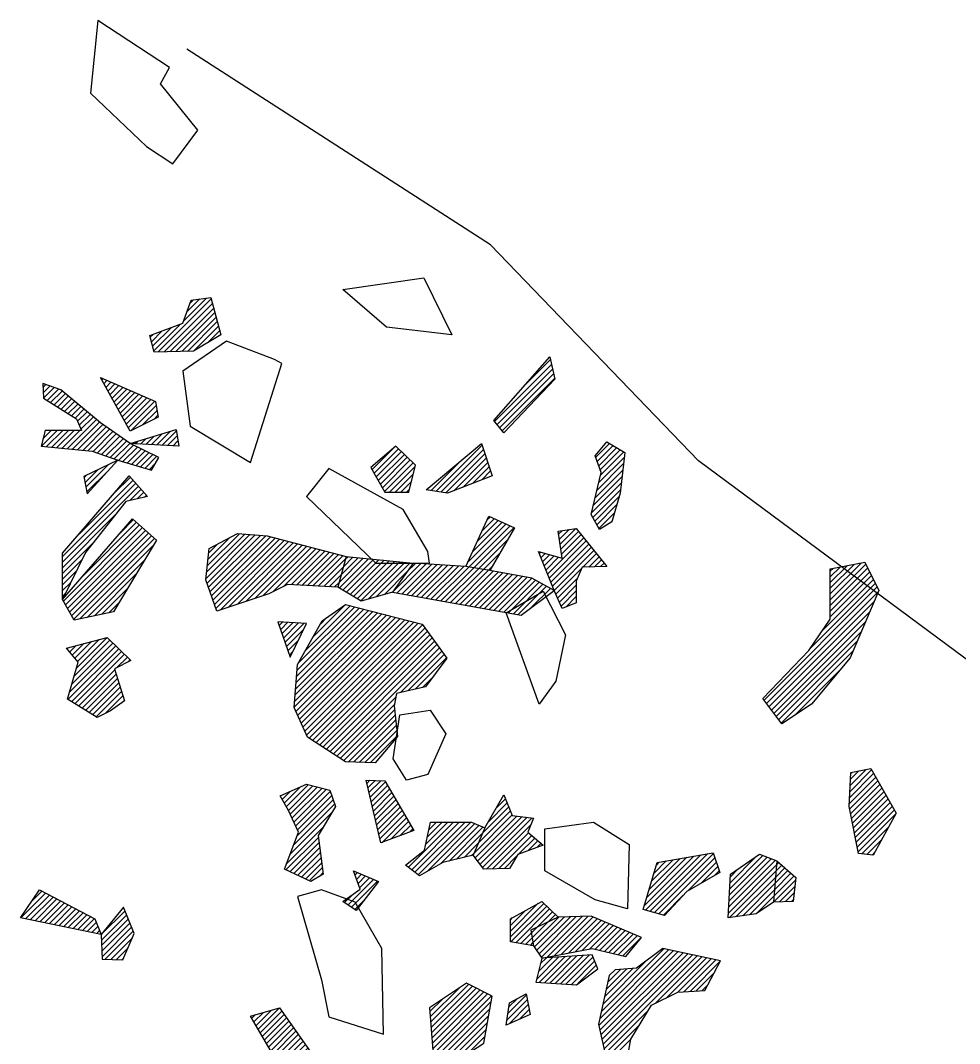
# Model space of a CAD drawing. Header units: metres. Extents: x 1.93 to 3.41, y -19.08 to -16.26.
# Drawn here: x 1.957 to 2.539, y -17.94 to -17.307 of the extents above; entities that cross this region are included whole.
import ezdxf

# ---------------------------------------------------------------- set-up
doc = ezdxf.new("R2010")
doc.units = ezdxf.units.M
doc.header["$LTSCALE"] = 25
doc.header["$MEASUREMENT"] = 0
doc.linetypes.add('GESTRICHELT', pattern=[0.75, 0.5, -0.25])
doc.layers.get('0').update_dxf_attribs({"linetype": 'CONTINUOUS'})
for name, color, linetype in [('BEFUND_UNSICHER', 1, 'GESTRICHELT'), ('KNOCHEN', 2, 'CONTINUOUS'), ('KNOCHENSCHRAFF', 2, 'CONTINUOUS'), ('STEINE', 4, 'CONTINUOUS')]:
    doc.layers.add(name, color=color, linetype=linetype)

# ---------------------------------------------------------------- blocks, each defined once
blk = doc.blocks.new('*X4')
at = {"color": 0}
for p, q in [((221.12, -1792.72), (223.48, -1790.36)), ((221.145, -1793.048), (223.713, -1790.481)), ((221.095, -1792.392), (222.886, -1790.601)), ((221.171, -1793.376), (223.946, -1790.601)), ((221.196, -1793.705), (224.179, -1790.721)), ((221.221, -1794.033), (224.413, -1790.842)), ((221.247, -1794.361), (224.646, -1790.962)), ((221.375, -1794.586), (224.879, -1791.082)), ((225.905, -1792.178), (227.041, -1791.042)), ((221.07, -1792.063), (221.825, -1791.308)), ((221.561, -1794.754), (224.872, -1791.443)), ((225.843, -1792.593), (227.1, -1791.337)), ((225.966, -1791.763), (226.468, -1791.261)), ((225.972, -1792.818), (227.159, -1791.631)), ((210.054, -1792.472), (210.277, -1792.249)), ((210.184, -1792.696), (210.772, -1792.107)), ((210.314, -1792.919), (211.268, -1791.966)), ((210.444, -1793.143), (211.761, -1791.826)), ((210.574, -1793.366), (211.907, -1792.033)), ((210.704, -1793.59), (212.054, -1792.241)), ((221.747, -1794.921), (224.797, -1791.872)), ((221.934, -1795.089), (224.722, -1792.3)), ((226.613, -1792.53), (227.218, -1791.926)), ((227.254, -1792.243), (227.277, -1792.22)), ((210.834, -1793.813), (212.2, -1792.448)), ((210.964, -1794.037), (212.346, -1792.655)), ((211.094, -1794.26), (212.492, -1792.863)), ((222.12, -1795.256), (224.647, -1792.729)), ((211.224, -1794.484), (212.638, -1793.07)), ((211.355, -1794.707), (212.784, -1793.278)), ((211.485, -1794.931), (212.93, -1793.485)), ((222.432, -1795.297), (224.571, -1793.158)), ((223.422, -1794.661), (224.496, -1793.587)), ((211.615, -1795.154), (213.077, -1793.693)), ((211.745, -1795.378), (213.223, -1793.9)), ((211.875, -1795.601), (213.369, -1794.107)), ((224.413, -1794.024), (224.421, -1794.015)), ((212.005, -1795.825), (213.515, -1794.315)), ((212.135, -1796.048), (213.661, -1794.522)), ((212.265, -1796.272), (213.807, -1794.73)), ((212.395, -1796.495), (213.953, -1794.937)), ((212.525, -1796.719), (214.099, -1795.145)), ((212.655, -1796.942), (214.246, -1795.352)), ((219.946, -1795.308), (219.954, -1795.3)), ((220.153, -1795.454), (220.248, -1795.36)), ((220.36, -1795.601), (220.541, -1795.42)), ((220.567, -1795.748), (220.835, -1795.48)), ((220.775, -1795.894), (221.129, -1795.54)), ((212.785, -1797.166), (214.392, -1795.559)), ((212.915, -1797.389), (214.538, -1795.767)), ((213.045, -1797.613), (214.684, -1795.974)), ((213.175, -1797.836), (214.83, -1796.182)), ((220.982, -1796.041), (221.423, -1795.599)), ((221.189, -1796.187), (221.716, -1795.659)), ((221.396, -1796.334), (222.01, -1795.719)), ((221.603, -1796.48), (222.304, -1795.779)), ((221.81, -1796.627), (222.598, -1795.839)), ((222.017, -1796.773), (222.875, -1795.915)), ((222.224, -1796.92), (223.144, -1795.999)), ((222.431, -1797.066), (223.414, -1796.083)), ((222.638, -1797.213), (223.684, -1796.166)), ((213.376, -1797.989), (214.976, -1796.389)), ((213.65, -1798.069), (215.122, -1796.596)), ((213.923, -1798.149), (215.268, -1796.804)), ((222.845, -1797.359), (223.954, -1796.25)), ((223.052, -1797.506), (224.224, -1796.334)), ((223.259, -1797.652), (224.494, -1796.418)), ((223.466, -1797.799), (224.763, -1796.501)), ((223.673, -1797.945), (225.033, -1796.585)), ((223.88, -1798.092), (225.303, -1796.669)), ((224.087, -1798.238), (225.573, -1796.752)), ((214.197, -1798.229), (215.415, -1797.011)), ((214.476, -1798.304), (215.561, -1797.219)), ((215.095, -1798.038), (215.707, -1797.426)), ((224.294, -1798.385), (225.591, -1797.087)), ((215.713, -1797.773), (215.853, -1797.634)), ((224.59, -1798.442), (225.517, -1797.515)), ((225.43, -1797.956), (225.443, -1797.943)), ((216.793, -1802.704), (218.505, -1800.992)), ((216.984, -1802.866), (219.208, -1800.642)), ((217.175, -1803.029), (219.399, -1800.805)), ((217.39, -1803.168), (219.59, -1800.968)), ((217.69, -1803.221), (219.781, -1801.13)), ((216.602, -1802.541), (217.643, -1801.5)), ((217.991, -1803.274), (219.972, -1801.293)), ((218.291, -1803.327), (220.163, -1801.455)), ((218.592, -1803.38), (220.354, -1801.618)), ((218.892, -1803.433), (220.54, -1801.785)), ((216.411, -1802.379), (216.782, -1802.008)), ((219.284, -1803.395), (220.434, -1802.245)), ((219.792, -1803.24), (220.328, -1802.705)), ((201.085, -1803.916), (201.286, -1803.715)), ((200.838, -1805.224), (202.086, -1803.976)), ((200.862, -1804.846), (201.82, -1803.889)), ((200.973, -1804.381), (201.553, -1803.802)), ((200.988, -1805.428), (202.353, -1804.063)), ((201.223, -1805.546), (202.62, -1804.149)), ((201.459, -1805.663), (202.886, -1804.236)), ((201.695, -1805.781), (203.153, -1804.323)), ((201.931, -1805.899), (203.419, -1804.41)), ((239.465, -1806.902), (242.1, -1804.267)), ((238.515, -1806.084), (239.575, -1805.024)), ((238.705, -1806.248), (240.005, -1804.947)), ((238.762, -1808.312), (242.284, -1804.79)), ((238.971, -1808.457), (242.376, -1805.052)), ((239.654, -1807.066), (242.192, -1804.529)), ((238.325, -1805.921), (239.144, -1805.101)), ((238.515, -1805.377), (238.714, -1805.178)), ((238.895, -1806.412), (240.241, -1805.066)), ((239.085, -1806.575), (240.458, -1805.202)), ((239.18, -1808.602), (242.467, -1805.314)), ((239.275, -1806.739), (240.676, -1805.337)), ((239.388, -1808.747), (242.559, -1805.576)), ((239.597, -1808.891), (242.651, -1805.837)), ((239.806, -1809.036), (242.743, -1806.099)), ((215.994, -1808.099), (217.602, -1806.491)), ((216.112, -1808.334), (217.899, -1806.548)), ((216.23, -1808.57), (218.123, -1806.677)), ((216.348, -1808.806), (218.347, -1806.806)), ((216.466, -1809.041), (218.572, -1806.936)), ((240.014, -1809.181), (242.835, -1806.361)), ((240.223, -1809.326), (242.926, -1806.623)), ((240.432, -1809.471), (243.018, -1806.884)), ((216.644, -1809.216), (218.796, -1807.065)), ((217.073, -1809.141), (219.006, -1807.208)), ((240.772, -1809.484), (243.11, -1807.146)), ((241.126, -1809.484), (243.202, -1807.408)), ((217.502, -1809.066), (218.893, -1807.675)), ((217.93, -1808.991), (218.78, -1808.142)), ((241.479, -1809.484), (243.294, -1807.67)), ((241.896, -1809.421), (243.386, -1807.931)), ((218.359, -1808.916), (218.667, -1808.608)), ((202.933, -1812.675), (206.146, -1809.461)), ((203.006, -1812.248), (205.818, -1809.437)), ((203.501, -1811.4), (205.489, -1809.412)), ((203.59, -1810.957), (205.161, -1809.387)), ((203.641, -1810.553), (204.832, -1809.362)), ((203.691, -1810.149), (204.503, -1809.337)), ((203.742, -1809.745), (204.175, -1809.312)), ((203.792, -1809.341), (203.846, -1809.287)), ((203.092, -1812.869), (206.475, -1809.486)), ((203.252, -1813.063), (206.804, -1809.511)), ((203.412, -1813.257), (207.132, -1809.536)), ((203.565, -1813.457), (207.461, -1809.561)), ((203.689, -1813.687), (207.79, -1809.586)), ((206.207, -1811.523), (208.059, -1809.671)), ((206.604, -1811.478), (208.319, -1809.764)), ((207.002, -1811.434), (208.579, -1809.857)), ((207.294, -1811.496), (208.839, -1809.951)), ((207.564, -1811.579), (209.099, -1810.044)), ((207.835, -1811.662), (209.36, -1810.137)), ((208.106, -1811.745), (209.62, -1810.231)), ((208.377, -1811.827), (209.73, -1810.474)), ((208.648, -1811.91), (209.306, -1811.252)), ((203.813, -1813.916), (206.157, -1811.572)), ((203.937, -1814.146), (206.218, -1811.864)), ((204.06, -1814.376), (206.28, -1812.156)), ((204.184, -1814.606), (206.341, -1812.449)), ((204.34, -1814.804), (206.573, -1812.57)), ((204.544, -1814.953), (206.841, -1812.656)), ((204.749, -1815.101), (207.108, -1812.742)), ((204.954, -1815.25), (207.376, -1812.828)), ((205.159, -1815.399), (207.644, -1812.914)), ((205.363, -1815.548), (207.818, -1813.093)), ((205.721, -1815.544), (207.893, -1813.372)), ((206.095, -1815.523), (207.968, -1813.65)), ((209.837, -1815.317), (211.263, -1813.891)), ((209.873, -1815.634), (211.738, -1813.769)), ((209.909, -1815.952), (212.06, -1813.801)), ((206.469, -1815.503), (208.043, -1813.929)), ((206.843, -1815.483), (208.118, -1814.207)), ((207.216, -1815.463), (208.194, -1814.485)), ((209.73, -1814.363), (209.838, -1814.256)), ((209.766, -1814.681), (210.313, -1814.134)), ((209.802, -1814.999), (210.788, -1814.012)), ((209.945, -1816.27), (212.29, -1813.925)), ((209.98, -1816.588), (212.52, -1814.048)), ((210.016, -1816.905), (212.749, -1814.172)), ((210.052, -1817.223), (212.979, -1814.296)), ((210.088, -1817.541), (213.209, -1814.42)), ((210.124, -1817.859), (213.439, -1814.543)), ((207.353, -1815.679), (208.269, -1814.764)), ((207.45, -1815.936), (208.344, -1815.042)), ((210.159, -1818.176), (213.669, -1814.667)), ((210.277, -1818.412), (213.899, -1814.791)), ((210.521, -1818.522), (214.03, -1815.013)), ((226.92, -1816.972), (228.871, -1815.021)), ((207.546, -1816.193), (208.419, -1815.321)), ((207.643, -1816.45), (208.494, -1815.599)), ((210.765, -1818.632), (214.158, -1815.239)), ((211.009, -1818.741), (214.285, -1815.465)), ((211.253, -1818.851), (214.413, -1815.691)), ((226.922, -1817.324), (228.956, -1815.29)), ((227.017, -1816.522), (228.271, -1815.267)), ((227.019, -1817.58), (229.041, -1815.558)), ((227.113, -1816.072), (227.623, -1815.562)), ((207.739, -1816.708), (208.569, -1815.877)), ((207.836, -1816.965), (208.644, -1816.156)), ((211.496, -1818.961), (214.541, -1815.916)), ((211.74, -1819.07), (214.795, -1816.015)), ((211.984, -1819.18), (215.089, -1816.075)), ((212.234, -1819.284), (215.382, -1816.135)), ((212.77, -1819.101), (215.676, -1816.195)), ((213.307, -1818.918), (215.97, -1816.255)), ((213.844, -1818.735), (216.263, -1816.315)), ((214.38, -1818.552), (216.557, -1816.375)), ((214.628, -1818.658), (216.854, -1816.432)), ((227.116, -1817.837), (229.126, -1815.827)), ((227.212, -1818.094), (229.211, -1816.095)), ((227.309, -1818.351), (229.296, -1816.363)), ((207.932, -1817.222), (208.678, -1816.476)), ((208.029, -1817.479), (208.708, -1816.799)), ((214.818, -1818.821), (217.18, -1816.459)), ((215.009, -1818.984), (217.507, -1816.486)), ((215.199, -1819.147), (217.833, -1816.513)), ((215.389, -1819.31), (218.159, -1816.54)), ((215.58, -1819.474), (218.486, -1816.567)), ((215.77, -1819.637), (218.812, -1816.595)), ((215.925, -1819.835), (219.139, -1816.622)), ((216.007, -1820.107), (219.322, -1816.792)), ((216.089, -1820.378), (219.411, -1817.056)), ((227.406, -1818.608), (229.382, -1816.632)), ((227.503, -1818.864), (229.467, -1816.9)), ((208.125, -1817.736), (208.738, -1817.123)), ((208.328, -1817.887), (208.769, -1817.446)), ((216.171, -1820.65), (219.501, -1817.32)), ((216.253, -1820.922), (219.591, -1817.583)), ((227.6, -1819.121), (229.552, -1817.169)), ((227.696, -1819.378), (229.637, -1817.437)), ((227.793, -1819.635), (229.722, -1817.706)), ((208.752, -1817.816), (208.799, -1817.769)), ((218.382, -1819.146), (219.681, -1817.847)), ((218.804, -1819.078), (219.771, -1818.111)), ((227.89, -1819.891), (229.807, -1817.974)), ((227.987, -1820.148), (229.892, -1818.242)), ((219.226, -1819.009), (219.861, -1818.374)), ((219.648, -1818.941), (219.951, -1818.638)), ((228.083, -1820.405), (229.978, -1818.511)), ((228.18, -1820.662), (230.063, -1818.779)), ((212.959, -1820.327), (214.043, -1819.242)), ((213.091, -1820.548), (214.229, -1819.41)), ((216.335, -1821.193), (218.106, -1819.422)), ((228.258, -1820.937), (230.148, -1819.048)), ((228.331, -1821.218), (230.26, -1819.289)), ((228.404, -1821.498), (230.401, -1819.502)), ((213.224, -1820.769), (214.35, -1819.643)), ((213.357, -1820.99), (214.471, -1819.875)), ((213.489, -1821.211), (214.592, -1820.108)), ((216.417, -1821.465), (218.037, -1819.844)), ((228.477, -1821.779), (230.541, -1819.715)), ((228.55, -1822.06), (230.681, -1819.928)), ((228.623, -1822.34), (230.822, -1820.141)), ((213.622, -1821.431), (214.713, -1820.34)), ((213.754, -1821.652), (214.834, -1820.573)), ((213.887, -1821.873), (214.955, -1820.805)), ((216.499, -1821.736), (217.969, -1820.266)), ((216.581, -1822.008), (217.901, -1820.688)), ((228.696, -1822.621), (230.962, -1820.355)), ((228.769, -1822.901), (231.103, -1820.568)), ((228.842, -1823.182), (231.243, -1820.781)), ((214.02, -1822.094), (215.077, -1821.037)), ((214.152, -1822.315), (215.198, -1821.27)), ((214.285, -1822.536), (215.319, -1821.502)), ((216.663, -1822.279), (217.703, -1821.239)), ((226.97, -1826.115), (231.698, -1821.387)), ((227.526, -1825.205), (231.524, -1821.207)), ((228.315, -1824.062), (231.383, -1820.994)), ((227.159, -1826.279), (231.888, -1821.551)), ((227.348, -1826.443), (232.077, -1821.714)), ((227.537, -1826.608), (232.267, -1821.878)), ((227.727, -1826.772), (232.457, -1822.042)), ((214.417, -1822.757), (214.431, -1822.743)), ((227.916, -1826.937), (232.647, -1822.205)), ((228.117, -1827.089), (232.837, -1822.369)), ((228.689, -1826.87), (233.027, -1822.533)), ((229.262, -1826.651), (233.092, -1822.821)), ((233.996, -1823.684), (234.357, -1823.324)), ((234.143, -1823.891), (234.655, -1823.379)), ((231.638, -1824.982), (233.187, -1823.433)), ((232.02, -1824.954), (233.235, -1823.739)), ((232.402, -1824.925), (233.282, -1824.045)), ((234.29, -1824.098), (234.954, -1823.434)), ((234.436, -1824.305), (235.252, -1823.489)), ((234.583, -1824.512), (235.55, -1823.545)), ((234.73, -1824.719), (235.78, -1823.668)), ((234.876, -1824.926), (235.937, -1823.865)), ((232.784, -1824.896), (233.33, -1824.351)), ((233.167, -1824.868), (233.377, -1824.657)), ((235.023, -1825.133), (236.094, -1824.062)), ((235.169, -1825.34), (236.25, -1824.259)), ((235.316, -1825.547), (236.407, -1824.456)), ((235.463, -1825.754), (236.564, -1824.652)), ((235.609, -1825.961), (236.721, -1824.849)), ((235.756, -1826.168), (236.877, -1825.046)), ((235.902, -1826.375), (237.034, -1825.243)), ((236.049, -1826.581), (237.191, -1825.44)), ((236.196, -1826.788), (237.348, -1825.636)), ((236.342, -1826.995), (237.504, -1825.833)), ((232.697, -1826.398), (232.766, -1826.329)), ((232.868, -1826.581), (233.01, -1826.438)), ((233.038, -1826.764), (233.255, -1826.547)), ((236.489, -1827.202), (237.661, -1826.03)), ((237.346, -1826.698), (237.818, -1826.227)), ((222.352, -1830.733), (226.109, -1826.976)), ((222.427, -1831.011), (226.292, -1827.146)), ((222.621, -1830.11), (225.925, -1826.806)), ((233.208, -1826.947), (233.499, -1826.656)), ((233.378, -1827.131), (233.744, -1826.766)), ((233.549, -1827.314), (233.988, -1826.875)), ((233.719, -1827.497), (234.232, -1826.984)), ((233.889, -1827.681), (234.477, -1827.093)), ((234.059, -1827.864), (234.721, -1827.202)), ((222.502, -1831.29), (226.476, -1827.316)), ((222.577, -1831.568), (226.66, -1827.486)), ((223.023, -1831.476), (226.843, -1827.656)), ((225.014, -1829.839), (227.027, -1827.826)), ((234.23, -1828.047), (234.916, -1827.361)), ((227.004, -1828.202), (227.21, -1827.996)), ((234.4, -1828.231), (234.698, -1827.932)), ((231.369, -1833.736), (232.828, -1832.277)), ((231.499, -1833.96), (233.194, -1832.265)), ((231.628, -1834.185), (233.56, -1832.253)), ((231.713, -1833.039), (232.462, -1832.29)), ((231.757, -1834.409), (233.74, -1832.426)), ((231.887, -1834.633), (233.889, -1832.631)), ((232.016, -1834.857), (234.038, -1832.836)), ((232.066, -1832.332), (232.096, -1832.302)), ((229.989, -1837.238), (234.186, -1833.04)), ((230.139, -1837.441), (234.335, -1833.245)), ((230.29, -1837.644), (234.484, -1833.45)), ((230.441, -1837.847), (234.633, -1833.654)), ((230.591, -1838.05), (234.782, -1833.859)), ((230.742, -1838.252), (233.909, -1835.085)), ((230.893, -1838.455), (233.822, -1835.526)), ((231.044, -1838.658), (233.885, -1835.817)), ((231.194, -1838.861), (233.947, -1836.108)), ((233.002, -1837.407), (234.009, -1836.399)), ((233.355, -1837.407), (234.072, -1836.69)), ((233.709, -1837.407), (234.134, -1836.981)), ((234.063, -1837.407), (234.197, -1837.273))]:
    blk.add_line(p, q, dxfattribs=at)
blk = doc.blocks.new('*X5')
at = {"color": 0}
for p, q in [((231.531, -1792.915), (236.158, -1788.289)), ((231.591, -1792.502), (235.867, -1788.227)), ((231.596, -1793.204), (236.449, -1788.351)), ((231.66, -1793.494), (236.74, -1788.414)), ((231.691, -1792.049), (235.575, -1788.164)), ((231.724, -1793.783), (237.031, -1788.476)), ((231.789, -1794.072), (237.323, -1788.538)), ((231.791, -1791.595), (234.464, -1788.922)), ((231.853, -1794.361), (237.614, -1788.601)), ((235.014, -1791.554), (237.905, -1788.663)), ((235.722, -1791.2), (238.196, -1788.726)), ((236.423, -1790.852), (238.487, -1788.788)), ((236.799, -1790.829), (238.778, -1788.85)), ((237.176, -1790.807), (239.07, -1788.913)), ((231.89, -1791.142), (233.643, -1789.39)), ((231.99, -1790.689), (233.26, -1789.419)), ((232.09, -1790.235), (232.877, -1789.449)), ((237.552, -1790.784), (238.676, -1789.66)), ((237.928, -1790.761), (238.281, -1790.409)), ((231.917, -1794.651), (234.601, -1791.967)), ((231.982, -1794.94), (234.049, -1792.872)), ((232.069, -1795.206), (233.505, -1793.77))]:
    blk.add_line(p, q, dxfattribs=at)
blk = doc.blocks.new('*X6')
at = {"color": 0}
for p, q in [((204.265, -1751.239), (207.543, -1747.961)), ((205.835, -1749.315), (207.24, -1747.91)), ((206.032, -1748.765), (206.836, -1747.96)), ((206.228, -1748.215), (206.432, -1748.011)), ((204.626, -1751.231), (207.617, -1748.24)), ((204.987, -1751.224), (207.692, -1748.519)), ((205.348, -1751.216), (207.766, -1748.798)), ((205.71, -1751.208), (207.841, -1749.077)), ((203.838, -1750.605), (204.506, -1749.937)), ((203.909, -1750.888), (205.072, -1749.725)), ((203.979, -1751.171), (205.638, -1749.513)), ((206.071, -1751.201), (207.915, -1749.357)), ((206.432, -1751.193), (207.989, -1749.636)), ((207.305, -1750.673), (208.064, -1749.915)), ((203.767, -1750.322), (203.94, -1750.149)), ((226.958, -1753.295), (228.537, -1751.715)), ((225.073, -1755.533), (228.601, -1752.005)), ((225.23, -1755.73), (228.666, -1752.294)), ((200.762, -1752.974), (200.84, -1752.896)), ((200.888, -1753.202), (201.087, -1753.003)), ((201.014, -1753.429), (201.333, -1753.11)), ((225.387, -1755.926), (228.73, -1752.583)), ((225.544, -1756.123), (228.794, -1752.872)), ((197.121, -1753.433), (197.299, -1753.255)), ((197.139, -1753.768), (197.559, -1753.349)), ((197.158, -1754.103), (197.818, -1753.443)), ((197.375, -1754.239), (198.077, -1753.537)), ((197.593, -1754.375), (198.309, -1753.659)), ((201.14, -1753.657), (201.58, -1753.217)), ((201.266, -1753.884), (201.827, -1753.323)), ((201.392, -1754.112), (202.074, -1753.43)), ((201.518, -1754.339), (202.32, -1753.537)), ((201.644, -1754.567), (202.567, -1753.644)), ((201.77, -1754.794), (202.814, -1753.75)), ((197.811, -1754.511), (198.502, -1753.82)), ((198.028, -1754.647), (198.695, -1753.98)), ((198.246, -1754.783), (198.888, -1754.141)), ((198.463, -1754.919), (199.081, -1754.302)), ((201.896, -1755.022), (203.061, -1753.857)), ((202.022, -1755.25), (203.308, -1753.964)), ((202.148, -1755.477), (203.554, -1754.071)), ((202.274, -1755.705), (203.801, -1754.178)), ((202.4, -1755.932), (204.048, -1754.284)), ((198.681, -1755.055), (199.274, -1754.462)), ((198.898, -1755.191), (199.466, -1754.623)), ((199.116, -1755.327), (199.659, -1754.784)), ((199.265, -1755.532), (199.852, -1754.945)), ((202.564, -1756.122), (204.138, -1754.548)), ((203.271, -1755.768), (204.187, -1754.853)), ((198.636, -1757.222), (200.431, -1755.427)), ((198.958, -1757.253), (200.624, -1755.587)), ((199.371, -1755.779), (200.045, -1755.105)), ((199.477, -1756.026), (200.238, -1755.266)), ((203.978, -1755.415), (204.235, -1755.158)), ((197.024, -1757.066), (197.995, -1756.094)), ((197.124, -1756.612), (197.642, -1756.094)), ((197.25, -1756.132), (197.288, -1756.094)), ((197.346, -1757.097), (198.349, -1756.094)), ((197.668, -1757.128), (198.703, -1756.094)), ((197.991, -1757.16), (199.056, -1756.094)), ((198.313, -1757.191), (199.41, -1756.094)), ((199.28, -1757.284), (200.828, -1755.737)), ((199.603, -1757.315), (201.036, -1755.882)), ((199.925, -1757.347), (201.245, -1756.027)), ((200.233, -1757.392), (201.454, -1756.171)), ((204.166, -1756.994), (205.005, -1756.155)), ((204.503, -1757.011), (205.389, -1756.125)), ((200.494, -1757.485), (201.662, -1756.316)), ((200.755, -1757.578), (201.871, -1756.461)), ((201.016, -1757.67), (202.08, -1756.606)), ((201.277, -1757.763), (202.288, -1756.751)), ((201.538, -1757.855), (202.497, -1756.896)), ((202.821, -1756.926), (202.974, -1756.772)), ((203.157, -1756.943), (203.482, -1756.618)), ((203.494, -1756.96), (203.99, -1756.464)), ((203.83, -1756.977), (204.498, -1756.309)), ((204.839, -1757.028), (205.435, -1756.433)), ((205.176, -1757.045), (205.481, -1756.74)), ((231.337, -1757.755), (232.188, -1756.903)), ((201.801, -1757.946), (202.732, -1757.014)), ((202.074, -1758.026), (202.97, -1757.13)), ((202.348, -1758.106), (203.208, -1757.246)), ((202.621, -1758.186), (203.446, -1757.361)), ((202.895, -1758.266), (203.684, -1757.477)), ((205.512, -1757.063), (205.527, -1757.047)), ((217.495, -1758.515), (218.902, -1757.108)), ((217.623, -1758.741), (219.132, -1757.232)), ((217.751, -1758.966), (219.312, -1757.405)), ((221.452, -1759.861), (224.299, -1757.014)), ((221.759, -1759.908), (224.387, -1757.279)), ((222.065, -1759.955), (224.476, -1757.545)), ((231.428, -1758.017), (232.41, -1757.035)), ((231.52, -1758.279), (232.633, -1757.166)), ((231.612, -1758.54), (232.855, -1757.297)), ((231.621, -1758.885), (233.077, -1757.429)), ((203.168, -1758.346), (203.922, -1757.592)), ((203.442, -1758.426), (204.16, -1757.708)), ((203.715, -1758.506), (204.097, -1758.124)), ((217.879, -1759.192), (219.493, -1757.578)), ((218.006, -1759.418), (219.673, -1757.751)), ((218.134, -1759.643), (219.854, -1757.924)), ((218.262, -1759.869), (220.035, -1758.097)), ((221.146, -1759.814), (222.969, -1757.991)), ((222.55, -1759.824), (224.564, -1757.81)), ((223.128, -1759.599), (224.653, -1758.075)), ((231.403, -1759.81), (233.062, -1758.15)), ((231.512, -1759.347), (233.112, -1757.748)), ((199.728, -1759.311), (200.493, -1758.546)), ((199.785, -1759.608), (201.184, -1758.209)), ((199.841, -1759.905), (201.177, -1758.57)), ((218.564, -1759.921), (220.158, -1758.327)), ((218.918, -1759.921), (220.045, -1758.793)), ((223.707, -1759.374), (224.741, -1758.34)), ((224.286, -1759.149), (224.829, -1758.605)), ((231.294, -1760.272), (233.013, -1758.553)), ((198.333, -1763.888), (202.866, -1759.355)), ((199.362, -1762.506), (202.701, -1759.167)), ((199.671, -1759.014), (199.803, -1758.883)), ((201.561, -1759.953), (202.535, -1758.979)), ((219.271, -1759.921), (219.932, -1759.26)), ((224.864, -1758.924), (224.918, -1758.87)), ((231.077, -1761.196), (232.914, -1759.359)), ((231.186, -1760.734), (232.964, -1758.956)), ((198.333, -1764.242), (203.032, -1759.543)), ((202.499, -1760.429), (203.197, -1759.731)), ((202.959, -1760.323), (203.363, -1759.919)), ((219.625, -1759.921), (219.819, -1759.727)), ((231.152, -1761.475), (232.865, -1759.762)), ((203.418, -1760.217), (203.528, -1760.107)), ((231.278, -1761.702), (232.771, -1760.209)), ((231.404, -1761.93), (232.63, -1760.704)), ((198.333, -1764.595), (201.58, -1761.348)), ((231.531, -1762.157), (232.489, -1761.199)), ((198.39, -1766.66), (203.105, -1761.944)), ((199.611, -1765.085), (202.919, -1761.777)), ((201.919, -1762.423), (202.732, -1761.61)), ((223.406, -1764.271), (225.794, -1761.884)), ((223.484, -1764.547), (226.037, -1761.994)), ((223.706, -1763.618), (225.55, -1761.774)), ((224.006, -1762.964), (225.306, -1761.664)), ((224.306, -1762.311), (225.063, -1761.554)), ((224.606, -1761.657), (224.819, -1761.444)), ((232.216, -1761.825), (232.347, -1761.694)), ((198.517, -1766.886), (203.292, -1762.112)), ((198.644, -1767.113), (203.478, -1762.279)), ((198.771, -1767.34), (203.665, -1762.446)), ((198.898, -1767.566), (203.851, -1762.613)), ((207.224, -1765.251), (209.935, -1762.539)), ((207.265, -1764.855), (209.609, -1762.512)), ((207.287, -1765.541), (210.262, -1762.566)), ((207.307, -1764.46), (209.283, -1762.485)), ((207.377, -1765.805), (210.588, -1762.593)), ((207.467, -1766.068), (210.915, -1762.62)), ((223.785, -1764.599), (226.281, -1762.104)), ((229.042, -1762.524), (229.285, -1762.282)), ((229.089, -1762.831), (229.694, -1762.226)), ((229.136, -1763.138), (230.104, -1762.17)), ((229.182, -1763.445), (230.28, -1762.347)), ((229.229, -1763.752), (230.438, -1762.543)), ((198.333, -1764.949), (200.249, -1763.033)), ((199.025, -1767.793), (204.038, -1762.78)), ((199.412, -1767.759), (203.95, -1763.221)), ((207.348, -1764.065), (208.698, -1762.716)), ((207.39, -1763.67), (207.947, -1763.114)), ((207.557, -1766.332), (211.206, -1762.683)), ((207.647, -1766.595), (211.487, -1762.756)), ((207.737, -1766.858), (211.767, -1762.829)), ((207.827, -1767.122), (212.048, -1762.902)), ((208.106, -1767.197), (212.328, -1762.975)), ((208.637, -1767.02), (212.609, -1763.048)), ((209.167, -1766.843), (212.889, -1763.121)), ((209.698, -1766.666), (213.17, -1763.194)), ((210.228, -1766.489), (213.45, -1763.267)), ((224.087, -1764.651), (225.874, -1762.864)), ((228.349, -1764.985), (230.595, -1762.739)), ((228.45, -1765.237), (230.753, -1762.935)), ((228.552, -1765.489), (230.911, -1763.13)), ((210.758, -1766.312), (213.731, -1763.34)), ((211.343, -1766.081), (214.011, -1763.413)), ((212.02, -1765.757), (214.292, -1763.486)), ((212.482, -1765.649), (214.572, -1763.559)), ((212.819, -1765.665), (214.853, -1763.632)), ((213.156, -1765.682), (215.133, -1763.705)), ((213.493, -1765.699), (215.414, -1763.778)), ((213.83, -1765.715), (215.695, -1763.851)), ((224.389, -1764.703), (225.392, -1763.699)), ((227.84, -1763.727), (227.931, -1763.635)), ((227.941, -1763.978), (228.208, -1763.711)), ((228.043, -1764.23), (228.486, -1763.788)), ((228.145, -1764.482), (228.763, -1763.864)), ((228.654, -1765.741), (231.068, -1763.326)), ((228.756, -1765.992), (231.226, -1763.522)), ((230.539, -1764.563), (231.384, -1763.718)), ((198.333, -1765.302), (199.546, -1764.09)), ((199.859, -1767.666), (203.425, -1764.1)), ((214.167, -1765.732), (215.854, -1764.045)), ((214.504, -1765.748), (215.724, -1764.529)), ((215.462, -1765.498), (216.953, -1764.007)), ((215.469, -1765.844), (217.274, -1764.039)), ((215.593, -1765.013), (216.631, -1763.975)), ((215.689, -1765.977), (217.596, -1764.071)), ((215.724, -1764.529), (216.309, -1763.944)), ((215.854, -1764.045), (215.987, -1763.912)), ((215.909, -1766.111), (217.918, -1764.102)), ((216.129, -1766.245), (218.24, -1764.134)), ((216.349, -1766.378), (218.562, -1764.166)), ((216.569, -1766.512), (218.883, -1764.198)), ((216.789, -1766.645), (219.205, -1764.229)), ((217.259, -1766.53), (219.527, -1764.261)), ((217.756, -1766.385), (219.849, -1764.293)), ((218.752, -1766.097), (220.508, -1764.34)), ((219.051, -1766.151), (220.841, -1764.361)), ((219.351, -1766.205), (221.174, -1764.382)), ((219.635, -1764.86), (220.175, -1764.32)), ((219.651, -1766.259), (221.507, -1764.403)), ((219.951, -1766.312), (221.839, -1764.424)), ((220.25, -1766.366), (222.172, -1764.444)), ((220.55, -1766.42), (222.505, -1764.465)), ((220.85, -1766.474), (222.838, -1764.486)), ((221.15, -1766.527), (223.171, -1764.507)), ((228.247, -1764.734), (229.04, -1763.941)), ((230.904, -1764.551), (231.541, -1763.914)), ((231.27, -1764.539), (231.699, -1764.11)), ((231.636, -1764.526), (231.856, -1764.306)), ((232.002, -1764.514), (232.014, -1764.502)), ((245.857, -1766.215), (247.772, -1764.3)), ((245.857, -1766.569), (248.057, -1764.369)), ((245.857, -1765.862), (247.335, -1764.383)), ((245.857, -1765.508), (246.898, -1764.467)), ((198.333, -1765.656), (199.205, -1764.785)), ((200.306, -1767.573), (202.9, -1764.978)), ((214.841, -1765.765), (215.593, -1765.013)), ((218.254, -1766.241), (219.635, -1764.86)), ((221.45, -1766.581), (223.484, -1764.547)), ((221.749, -1766.635), (223.785, -1764.599)), ((222.049, -1766.689), (224.087, -1764.651)), ((222.349, -1766.743), (224.389, -1764.703)), ((222.649, -1766.796), (224.69, -1764.755)), ((222.948, -1766.85), (224.991, -1764.808)), ((223.248, -1766.904), (225.291, -1764.861)), ((223.548, -1766.958), (225.592, -1764.914)), ((223.848, -1767.011), (225.893, -1764.967)), ((224.148, -1767.065), (226.193, -1765.02)), ((224.447, -1767.119), (226.494, -1765.073)), ((224.69, -1764.755), (224.91, -1764.535)), ((224.747, -1767.173), (226.794, -1765.126)), ((228.866, -1766.235), (230.46, -1764.641)), ((245.857, -1765.155), (246.462, -1764.55)), ((245.857, -1766.922), (248.175, -1764.605)), ((245.857, -1764.801), (246.025, -1764.633)), ((245.857, -1767.276), (248.293, -1764.84)), ((245.857, -1767.63), (248.41, -1765.076)), ((198.333, -1766.009), (198.863, -1765.479)), ((215.178, -1765.781), (215.462, -1765.498)), ((225.047, -1767.226), (227.095, -1765.179)), ((225.347, -1767.28), (227.391, -1765.236)), ((225.646, -1767.334), (227.618, -1765.362)), ((225.946, -1767.388), (227.846, -1765.488)), ((226.246, -1767.442), (228.073, -1765.615)), ((226.546, -1767.495), (228.3, -1765.741)), ((228.977, -1766.479), (230.213, -1765.242)), ((229.087, -1766.722), (230.135, -1765.674)), ((241.755, -1772.792), (248.764, -1765.783)), ((244.65, -1769.544), (248.646, -1765.547)), ((245.415, -1768.425), (248.528, -1765.312)), ((198.333, -1766.363), (198.522, -1766.174)), ((200.752, -1767.479), (202.375, -1765.857)), ((227.332, -1767.063), (228.528, -1765.867)), ((228.747, -1766.002), (228.755, -1765.993)), ((229.198, -1766.965), (230.135, -1766.028)), ((229.491, -1767.025), (230.135, -1766.381)), ((241.906, -1772.995), (248.839, -1766.062)), ((201.199, -1767.386), (201.85, -1766.735)), ((212.93, -1770.504), (216.422, -1767.013)), ((213.391, -1769.69), (216.141, -1766.94)), ((213.852, -1768.876), (215.86, -1766.868)), ((230.092, -1766.777), (230.135, -1766.735)), ((242.056, -1773.198), (248.576, -1766.679)), ((212.679, -1773.231), (218.389, -1767.52)), ((212.708, -1772.848), (218.108, -1767.448)), ((212.738, -1772.465), (217.827, -1767.375)), ((212.767, -1772.082), (217.546, -1767.303)), ((212.783, -1773.48), (218.67, -1767.593)), ((212.797, -1771.699), (217.265, -1767.23)), ((212.826, -1771.316), (216.984, -1767.158)), ((212.855, -1770.933), (216.703, -1767.085)), ((212.892, -1773.725), (218.951, -1767.665)), ((214.313, -1768.061), (214.682, -1767.692)), ((242.207, -1773.401), (248.313, -1767.295)), ((211.736, -1768.163), (211.947, -1767.952)), ((211.827, -1768.425), (212.281, -1767.971)), ((211.919, -1768.687), (212.616, -1767.99)), ((212.01, -1768.949), (212.95, -1768.009)), ((212.102, -1769.212), (213.285, -1768.028)), ((213, -1773.97), (219.232, -1767.738)), ((213.109, -1774.214), (219.513, -1767.81)), ((213.218, -1774.459), (219.794, -1767.883)), ((213.327, -1774.704), (220.075, -1767.955)), ((213.436, -1774.949), (220.357, -1768.028)), ((213.592, -1775.145), (220.615, -1768.123)), ((213.806, -1775.285), (220.764, -1768.327)), ((242.358, -1773.604), (248.049, -1767.912)), ((199.199, -1770.801), (201.092, -1768.908)), ((212.193, -1769.474), (213.266, -1768.401)), ((214.02, -1775.425), (220.914, -1768.531)), ((214.234, -1775.564), (221.063, -1768.735)), ((214.448, -1775.704), (221.213, -1768.939)), ((242.508, -1773.807), (247.786, -1768.529)), ((198.622, -1769.61), (198.688, -1769.544)), ((198.768, -1772.292), (201.631, -1769.429)), ((198.781, -1769.804), (199.169, -1769.416)), ((198.912, -1771.795), (201.451, -1769.255)), ((198.941, -1769.998), (199.65, -1769.289)), ((199.055, -1771.298), (201.271, -1769.082)), ((199.101, -1770.192), (200.132, -1769.161)), ((199.26, -1770.386), (200.613, -1769.033)), ((212.285, -1769.736), (212.929, -1769.091)), ((214.662, -1775.843), (221.362, -1769.144)), ((214.876, -1775.983), (221.511, -1769.348)), ((215.09, -1776.122), (221.661, -1769.552)), ((242.659, -1774.01), (247.523, -1769.146)), ((198.664, -1772.75), (201.811, -1769.603)), ((198.883, -1772.884), (201.991, -1769.776)), ((199.103, -1773.018), (202.171, -1769.95)), ((201.707, -1770.767), (202.351, -1770.124)), ((212.376, -1769.998), (212.593, -1769.781)), ((219.245, -1772.322), (221.81, -1769.756)), ((219.703, -1772.217), (221.96, -1769.96)), ((220.161, -1772.112), (222.109, -1770.164)), ((242.809, -1774.213), (247.26, -1769.762)), ((202.414, -1770.414), (202.531, -1770.297)), ((199.322, -1773.152), (201.568, -1770.906)), ((199.542, -1773.286), (201.651, -1771.177)), ((199.761, -1773.42), (201.735, -1771.447)), ((220.62, -1772.007), (221.182, -1771.445)), ((243.649, -1773.727), (246.482, -1770.894)), ((199.981, -1773.554), (201.818, -1771.717)), ((200.2, -1773.688), (201.901, -1771.988)), ((200.42, -1773.822), (201.984, -1772.258)), ((200.998, -1773.598), (202.067, -1772.528)), ((215.304, -1776.262), (218.962, -1772.605)), ((201.992, -1772.957), (202.151, -1772.799)), ((215.518, -1776.401), (218.873, -1773.046)), ((215.732, -1776.541), (218.881, -1773.392)), ((216.009, -1776.618), (218.916, -1773.711)), ((216.353, -1776.627), (218.95, -1774.03)), ((216.697, -1776.637), (218.985, -1774.349)), ((217.041, -1776.646), (219.02, -1774.668)), ((217.386, -1776.656), (219.054, -1774.987)), ((247.078, -1778.43), (248.407, -1777.101)), ((247.096, -1778.058), (248.077, -1777.077)), ((247.114, -1777.686), (247.63, -1777.17)), ((217.167, -1777.935), (217.356, -1777.746)), ((217.234, -1778.221), (217.695, -1777.761)), ((217.302, -1778.507), (218.033, -1777.775)), ((247.042, -1779.173), (248.665, -1777.55)), ((247.06, -1778.801), (248.536, -1777.325)), ((247.06, -1779.508), (248.794, -1777.774)), ((247.132, -1777.315), (247.184, -1777.263)), ((211.933, -1778.926), (212.419, -1778.44)), ((212.059, -1779.154), (213.048, -1778.165)), ((212.185, -1779.381), (213.549, -1778.018)), ((212.312, -1779.608), (213.832, -1778.088)), ((212.424, -1779.849), (214.114, -1778.159)), ((212.536, -1780.091), (214.397, -1778.23)), ((212.648, -1780.333), (214.68, -1778.3)), ((212.759, -1780.575), (214.902, -1778.432)), ((217.37, -1778.793), (218.324, -1777.839)), ((217.437, -1779.079), (218.454, -1778.062)), ((217.505, -1779.364), (218.584, -1778.285)), ((247.117, -1779.805), (248.923, -1777.999)), ((247.174, -1780.101), (249.051, -1778.224)), ((247.231, -1780.397), (249.18, -1778.448)), ((212.84, -1781.201), (215.086, -1778.955)), ((212.871, -1780.816), (214.994, -1778.694)), ((217.573, -1779.65), (218.714, -1778.509)), ((217.641, -1779.936), (218.845, -1778.732)), ((217.708, -1780.222), (218.975, -1778.955)), ((225.171, -1779.477), (225.744, -1778.904)), ((247.289, -1780.694), (249.309, -1778.673)), ((247.346, -1780.99), (249.438, -1778.897)), ((212.625, -1781.77), (215.177, -1779.217)), ((217.776, -1780.508), (219.105, -1779.178)), ((217.844, -1780.794), (219.236, -1779.402)), ((217.911, -1781.079), (219.366, -1779.625)), ((224.071, -1781.638), (226.047, -1779.661)), ((224.331, -1781.024), (225.946, -1779.409)), ((224.693, -1780.309), (225.845, -1779.156)), ((247.403, -1781.286), (249.567, -1779.122)), ((247.46, -1781.583), (249.696, -1779.347)), ((247.517, -1781.879), (249.825, -1779.571)), ((212.411, -1782.338), (215.009, -1779.739)), ((217.979, -1781.365), (219.496, -1779.848)), ((218.109, -1781.589), (219.626, -1780.072)), ((218.675, -1781.376), (219.757, -1780.295)), ((219.749, -1783.131), (222.541, -1780.339)), ((219.95, -1783.284), (222.895, -1780.339)), ((220.15, -1783.437), (223.249, -1780.339)), ((220.351, -1783.59), (223.602, -1780.339)), ((220.82, -1781.707), (222.188, -1780.339)), ((220.911, -1781.262), (221.834, -1780.339)), ((221.003, -1780.817), (221.481, -1780.339)), ((221.094, -1780.371), (221.127, -1780.339)), ((223.81, -1782.252), (226.148, -1779.914)), ((223.877, -1782.539), (226.451, -1779.964)), ((224.03, -1782.739), (226.768, -1780.001)), ((224.183, -1782.939), (227.085, -1780.037)), ((224.336, -1783.14), (227.402, -1780.074)), ((247.575, -1782.175), (249.901, -1779.849)), ((212.196, -1782.906), (214.479, -1780.623)), ((219.241, -1781.164), (219.887, -1780.518)), ((219.807, -1780.952), (220.017, -1780.741)), ((220.904, -1783.391), (223.864, -1780.43)), ((221.729, -1782.919), (224.11, -1780.538)), ((222.256, -1782.745), (224.356, -1780.646)), ((224.587, -1783.243), (227.296, -1780.533)), ((247.804, -1782.299), (249.471, -1780.633)), ((212.161, -1783.294), (214.175, -1781.281)), ((212.402, -1783.407), (214.215, -1781.594)), ((222.723, -1782.632), (224.331, -1781.024)), ((224.952, -1783.231), (227.183, -1781)), ((225.318, -1783.219), (227.375, -1781.162)), ((226.588, -1782.302), (227.567, -1781.323)), ((227.137, -1782.107), (227.759, -1781.485)), ((248.123, -1782.335), (249.041, -1781.417)), ((212.643, -1783.52), (214.255, -1781.908)), ((212.884, -1783.632), (214.295, -1782.221)), ((223.191, -1782.518), (224.071, -1781.638)), ((223.658, -1782.404), (223.81, -1782.252)), ((227.685, -1781.913), (227.951, -1781.647)), ((248.441, -1782.37), (248.61, -1782.2)), ((213.124, -1783.745), (214.335, -1782.535)), ((213.365, -1783.858), (214.375, -1782.848)), ((225.683, -1783.207), (226.442, -1782.449)), ((234.343, -1785.507), (237.414, -1782.437)), ((234.417, -1785.787), (237.843, -1782.361)), ((234.494, -1785.003), (236.984, -1782.513)), ((234.644, -1784.5), (236.555, -1782.589)), ((234.695, -1785.862), (238.272, -1782.285)), ((234.794, -1783.996), (236.125, -1782.664)), ((234.944, -1783.492), (235.696, -1782.74)), ((234.974, -1785.937), (238.629, -1782.282)), ((235.094, -1782.989), (235.267, -1782.816)), ((235.252, -1786.012), (238.717, -1782.547)), ((237.016, -1784.603), (238.806, -1782.813)), ((239.567, -1785.587), (242.452, -1782.702)), ((239.588, -1785.212), (242.196, -1782.605)), ((239.609, -1784.837), (241.94, -1782.507)), ((239.631, -1784.462), (241.684, -1782.409)), ((239.652, -1784.088), (241.289, -1782.451)), ((242.52, -1782.987), (242.664, -1782.843)), ((213.606, -1783.971), (214.415, -1783.162)), ((214.239, -1783.691), (214.455, -1783.475)), ((216.447, -1783.605), (216.596, -1783.456)), ((237.848, -1784.124), (238.894, -1783.078)), ((238.68, -1783.646), (238.982, -1783.343)), ((239.546, -1785.961), (242.52, -1782.987)), ((239.615, -1786.246), (242.49, -1783.371)), ((239.673, -1783.713), (240.163, -1783.223)), ((242.398, -1784.524), (243.421, -1783.501)), ((242.428, -1784.14), (243.232, -1783.337)), ((242.459, -1783.755), (243.042, -1783.172)), ((242.49, -1783.371), (242.853, -1783.008)), ((216.008, -1785.458), (217.583, -1783.883)), ((216.218, -1785.602), (217.829, -1783.99)), ((216.541, -1783.864), (216.843, -1783.563)), ((216.635, -1784.123), (217.089, -1783.669)), ((216.729, -1784.383), (217.336, -1783.776)), ((240.03, -1786.185), (242.459, -1783.755)), ((240.444, -1786.124), (242.428, -1784.14)), ((242.341, -1785.288), (243.697, -1783.932)), ((242.367, -1784.908), (243.61, -1783.665)), ((195.753, -1786.267), (197.292, -1784.728)), ((196.417, -1785.25), (197.06, -1784.607)), ((215.798, -1785.314), (216.327, -1784.785)), ((240.859, -1786.063), (242.398, -1784.524)), ((242.71, -1785.273), (243.656, -1784.326)), ((243.079, -1785.257), (243.615, -1784.721)), ((196.047, -1786.327), (197.524, -1784.85)), ((196.341, -1786.387), (197.756, -1784.971)), ((196.634, -1786.447), (197.989, -1785.092)), ((196.928, -1786.507), (198.221, -1785.214)), ((197.222, -1786.566), (198.453, -1785.335)), ((216.427, -1785.746), (216.965, -1785.208)), ((226.053, -1787.08), (227.773, -1785.36)), ((226.053, -1787.433), (228.124, -1785.363)), ((235.531, -1786.087), (236.755, -1784.864)), ((241.287, -1785.988), (242.367, -1784.908)), ((243.448, -1785.242), (243.574, -1785.115)), ((197.515, -1786.626), (198.685, -1785.456)), ((197.809, -1786.686), (198.918, -1785.578)), ((198.103, -1786.746), (199.15, -1785.699)), ((198.396, -1786.806), (199.382, -1785.82)), ((198.69, -1786.866), (199.614, -1785.941)), ((200.735, -1787.296), (202.205, -1785.826)), ((226.053, -1786.726), (226.983, -1785.797)), ((227.704, -1786.844), (228.668, -1785.88)), ((228.39, -1786.511), (228.849, -1786.052)), ((198.984, -1786.926), (199.847, -1786.063)), ((199.277, -1786.986), (200.079, -1786.184)), ((199.571, -1787.046), (200.311, -1786.305)), ((199.865, -1787.106), (200.424, -1786.546)), ((200.746, -1787.638), (202.307, -1786.077)), ((200.758, -1787.98), (202.409, -1786.329)), ((200.769, -1788.322), (202.511, -1786.58)), ((226.053, -1786.373), (226.192, -1786.234)), ((227.404, -1787.497), (228.39, -1786.511)), ((227.452, -1787.802), (229.047, -1786.207)), ((229.208, -1788.522), (231.418, -1786.311)), ((200.158, -1787.165), (200.529, -1786.795)), ((200.452, -1787.225), (200.634, -1787.044)), ((200.781, -1788.664), (202.614, -1786.831)), ((200.977, -1788.822), (202.716, -1787.083)), ((227.356, -1787.192), (227.704, -1786.844)), ((201.317, -1788.836), (202.664, -1787.488)), ((201.656, -1788.849), (202.39, -1788.116)), ((229.163, -1790.334), (230.929, -1788.568)), ((201.996, -1788.863), (202.115, -1788.744)), ((227.683, -1790.046), (229.037, -1788.692)), ((227.795, -1789.58), (228.659, -1788.717)), ((227.83, -1790.253), (229.416, -1788.667)), ((227.908, -1789.114), (228.28, -1788.742)), ((228.163, -1790.273), (229.794, -1788.642)), ((228.496, -1790.294), (230.172, -1788.618)), ((228.829, -1790.314), (230.551, -1788.593)), ((229.496, -1790.355), (231.162, -1788.689)), ((229.829, -1790.375), (231.265, -1788.939)), ((230.236, -1790.322), (231.368, -1789.19))]:
    blk.add_line(p, q, dxfattribs=at)
blk = doc.blocks.new('*X7')
at = {"color": 0}
for p, q in [((226.053, -1787.08), (227.773, -1785.36)), ((226.053, -1787.433), (228.124, -1785.363)), ((226.053, -1786.726), (226.983, -1785.797)), ((226.093, -1787.747), (228.305, -1785.535)), ((226.393, -1787.801), (228.486, -1785.707)), ((227.704, -1786.844), (228.668, -1785.88)), ((228.39, -1786.511), (228.849, -1786.052)), ((226.053, -1786.373), (226.192, -1786.234)), ((227.404, -1787.497), (228.39, -1786.511)), ((227.452, -1787.802), (229.047, -1786.207)), ((227.535, -1788.073), (229.41, -1786.198)), ((227.676, -1788.285), (229.772, -1786.189)), ((227.818, -1788.497), (230.135, -1786.18)), ((227.959, -1788.71), (230.498, -1786.171)), ((228.327, -1788.695), (230.86, -1786.162)), ((228.767, -1788.608), (231.17, -1786.206)), ((229.208, -1788.522), (231.418, -1786.311)), ((229.648, -1788.435), (231.666, -1786.417)), ((230.088, -1788.348), (231.914, -1786.523)), ((230.528, -1788.262), (232.162, -1786.628)), ((226.693, -1787.854), (227.356, -1787.192)), ((227.356, -1787.192), (227.704, -1786.844)), ((230.968, -1788.175), (232.409, -1786.734)), ((231.302, -1788.195), (232.657, -1786.84)), ((231.586, -1788.265), (232.905, -1786.945)), ((231.87, -1788.334), (233.153, -1787.051)), ((232.154, -1788.403), (233.401, -1787.156)), ((232.439, -1788.472), (233.649, -1787.262)), ((226.993, -1787.908), (227.404, -1787.497)), ((227.293, -1787.961), (227.452, -1787.802)), ((232.723, -1788.542), (233.897, -1787.368)), ((233.007, -1788.611), (234.145, -1787.473))]:
    blk.add_line(p, q, dxfattribs=at)

msp = doc.modelspace()

# ---------------------------------------------------------------- linework, layer by layer
at = {"layer": 'BEFUND_UNSICHER', "flags": 128}
msp.add_lwpolyline([(3.17017, -17.91406), (3.06859, -17.90744), (2.86746, -17.84926), (2.70258, -17.79415), (2.55454, -17.71147), (2.37689, -17.57979), (2.24824, -17.44606), (2.06038, -17.3251)], dxfattribs=at)
at = {"layer": 'KNOCHEN'}
for points in [[(2.06448, -17.51193), (2.03998, -17.51244), (2.03743, -17.50223), (2.05784, -17.49458), (2.06295, -17.48028), (2.0752, -17.47875), (2.08132, -17.50172), (2.06448, -17.51193)], [(2.25642, -17.56245), (2.25029, -17.55479), (2.285, -17.51548), (2.28806, -17.52926), (2.25642, -17.56245)], [(2.02518, -17.56145), (2.0068, -17.52827), (2.041, -17.54307), (2.04254, -17.55277), (2.02518, -17.56145)], [(2.04305, -17.57778), (2.02518, -17.56911), (2.0068, -17.55635), (1.9823, -17.53593), (1.97107, -17.53185), (1.97158, -17.54104), (1.992, -17.55379), (1.99506, -17.56094), (1.9726, -17.56094), (1.97005, -17.57064), (2.0017, -17.5737), (2.01753, -17.57932), (2.03845, -17.58544), (2.04305, -17.57778)], [(2.02518, -17.56911), (2.05377, -17.56042), (2.0553, -17.57063), (2.02518, -17.56911)], [(2.20844, -17.59767), (2.24264, -17.56908), (2.24927, -17.58899), (2.22171, -17.59971), (2.20844, -17.59767)], [(2.31564, -17.62216), (2.31053, -17.61298), (2.31665, -17.58694), (2.31308, -17.57673), (2.32023, -17.56806), (2.33146, -17.57469), (2.3284, -17.5997), (2.32329, -17.61757), (2.31564, -17.62216)], [(2.2018, -17.58236), (2.18955, -17.57062), (2.17424, -17.58389), (2.18292, -17.59921), (2.19772, -17.59921), (2.2018, -17.58236)], [(2.01753, -17.57932), (1.9966, -17.58953), (1.99864, -17.60025), (2.01753, -17.57932)], [(1.98333, -17.66559), (1.98333, -17.637), (2.02467, -17.58901), (2.0359, -17.60177), (2.02263, -17.60484), (1.99762, -17.63649), (1.98333, -17.66559)], [(1.98333, -17.66559), (2.02672, -17.61556), (2.04152, -17.62883), (2.01498, -17.67324), (1.99048, -17.67835), (1.98333, -17.66559)], [(2.23295, -17.64514), (2.24723, -17.614), (2.26306, -17.62115), (2.24775, -17.64769)], [(2.11095, -17.662), (2.07879, -17.67272), (2.07215, -17.65333), (2.07419, -17.63393), (2.09155, -17.62474), (2.10992, -17.62627), (2.15893, -17.63903), (2.15383, -17.65791)], [(2.29267, -17.67117), (2.28757, -17.65994), (2.27786, -17.63595), (2.29267, -17.64003), (2.29011, -17.62319), (2.30134, -17.62166), (2.32023, -17.64513), (2.30492, -17.64565), (2.30135, -17.65432), (2.30135, -17.6676), (2.29267, -17.67117)], [(2.15893, -17.63903), (2.20028, -17.6431), (2.18752, -17.66097), (2.16812, -17.66659), (2.15383, -17.65791)], [(2.18752, -17.66097), (2.26715, -17.67526), (2.28757, -17.65994), (2.27378, -17.65229), (2.24775, -17.64769), (2.23295, -17.64514), (2.20028, -17.6431)], [(2.41672, -17.7268), (2.4453, -17.69719), (2.45857, -17.67779), (2.45857, -17.64665), (2.48001, -17.64257), (2.48869, -17.65992), (2.47082, -17.70178), (2.44684, -17.73037), (2.42846, -17.74262), (2.41672, -17.7268)], [(2.15383, -17.65791), (2.12269, -17.65638), (2.11095, -17.662)], [(2.18854, -17.73142), (2.19059, -17.7503), (2.17681, -17.76664), (2.15843, -17.76613), (2.13495, -17.75082), (2.12678, -17.73244), (2.12882, -17.7059), (2.14413, -17.67884), (2.15842, -17.66863), (2.20589, -17.68088), (2.22121, -17.70181), (2.20794, -17.71967), (2.19007, -17.72376), (2.18854, -17.73142)], [(2.13443, -17.68037), (2.11656, -17.67936), (2.12422, -17.7013), (2.13443, -17.68037)], [(2.00478, -17.73858), (1.9864, -17.72735), (1.99304, -17.70438), (1.98589, -17.6957), (2.0109, -17.68906), (2.0257, -17.70336), (2.0155, -17.70846), (2.02162, -17.72837), (2.01295, -17.7345), (2.00478, -17.73858)], [(2.47032, -17.79366), (2.47134, -17.77273), (2.48359, -17.77018), (2.49942, -17.79774), (2.48513, -17.82378), (2.47594, -17.82276), (2.47032, -17.79366)], [(2.2008, -17.80849), (2.18038, -17.81615), (2.17119, -17.77736), (2.18293, -17.77787), (2.2008, -17.80849)], [(2.12066, -17.83249), (2.12934, -17.80952), (2.12321, -17.79625), (2.11811, -17.78706), (2.13444, -17.77991), (2.14873, -17.78349), (2.15231, -17.79369), (2.14159, -17.81156), (2.14465, -17.83555), (2.137, -17.84015), (2.12066, -17.83249)], [(2.2447, -17.80696), (2.25644, -17.78654), (2.26155, -17.7993), (2.27482, -17.80083), (2.27125, -17.80951), (2.28094, -17.81767), (2.26512, -17.82329), (2.26002, -17.83197), (2.24419, -17.83248), (2.23756, -17.8238)], [(2.1957, -17.82993), (2.20744, -17.82074), (2.21101, -17.80339), (2.23653, -17.80339), (2.2447, -17.80696), (2.23756, -17.8238), (2.21867, -17.8284), (2.20438, -17.83657), (2.1957, -17.82993)], [(2.35599, -17.86106), (2.34271, -17.85748), (2.35139, -17.82839), (2.3861, -17.82226), (2.39018, -17.83451), (2.36977, -17.84625), (2.35599, -17.86106)], [(2.39529, -17.86258), (2.39682, -17.83553), (2.41469, -17.82328), (2.42541, -17.82736), (2.42337, -17.85288), (2.41265, -17.86003), (2.39529, -17.86258)], [(2.42541, -17.82736), (2.43715, -17.83757), (2.43562, -17.85237), (2.42337, -17.85288)], [(2.15691, -17.8524), (2.16763, -17.84474), (2.16354, -17.83351), (2.17886, -17.84014), (2.16507, -17.85801), (2.15691, -17.8524)], [(2.00734, -17.87283), (1.95732, -17.86263), (1.96906, -17.84527), (2.00326, -17.86313), (2.00734, -17.87283)], [(2.27483, -17.87995), (2.26053, -17.8774), (2.26053, -17.86311), (2.27993, -17.85238), (2.29014, -17.86208)], [(2.00734, -17.87283), (2.00786, -17.88814), (2.02062, -17.88865), (2.02776, -17.87232), (2.02113, -17.85598), (2.00734, -17.87283)], [(2.29014, -17.86208), (2.27329, -17.87025), (2.27483, -17.87995), (2.27993, -17.88761), (2.31107, -17.88148), (2.332, -17.88658), (2.3417, -17.87484), (2.31056, -17.86157), (2.29014, -17.86208)], [(2.27993, -17.88761), (2.27636, -17.90241), (2.30137, -17.90394), (2.31464, -17.89424), (2.31107, -17.88556), (2.27993, -17.88761)], [(2.32179, -17.89832), (2.31516, -17.92844), (2.32026, -17.95141), (2.32996, -17.96621), (2.33507, -17.93763), (2.34782, -17.9167), (2.36416, -17.90853), (2.381, -17.9075), (2.3907, -17.88913), (2.35497, -17.88147), (2.33863, -17.89373), (2.32536, -17.89475), (2.32179, -17.89832)], [(2.2442, -17.94019), (2.24931, -17.91109), (2.23348, -17.90292), (2.21051, -17.91824), (2.21256, -17.94478), (2.22277, -17.95397), (2.2442, -17.94019)], [(2.25799, -17.92896), (2.26003, -17.91517), (2.27023, -17.90956), (2.27279, -17.92232), (2.25799, -17.92896)], [(2.13242, -17.9795), (2.09974, -17.92336), (2.11761, -17.91825), (2.15896, -17.97695), (2.14467, -17.98308), (2.13242, -17.9795)]]:
    msp.add_lwpolyline(points, dxfattribs=at)
at = {"layer": 'STEINE'}
for points in [[(2.00066, -17.35216), (2.03537, -17.38534), (2.05171, -17.39606), (2.06702, -17.37513), (2.04405, -17.34654), (2.04966, -17.33633), (2.00525, -17.30724), (2.00066, -17.35216)], [(2.15687, -17.47364), (2.20689, -17.46649), (2.22425, -17.50171), (2.18393, -17.49712), (2.15687, -17.47364)], [(2.11451, -17.51703), (2.0849, -17.5058), (2.05785, -17.52418), (2.06244, -17.55838), (2.09971, -17.58084), (2.1191, -17.51958), (2.11451, -17.51703)], [(2.20946, -17.63596), (2.19415, -17.60993), (2.1482, -17.58441), (2.13442, -17.60176), (2.1773, -17.64311), (2.21048, -17.6431), (2.20946, -17.63596)], [(2.27838, -17.73039), (2.25796, -17.67373), (2.28093, -17.66045), (2.29471, -17.68751), (2.28859, -17.71609), (2.27838, -17.73039)], [(2.18804, -17.76408), (2.19212, -17.73703), (2.211, -17.73397), (2.2207, -17.74877), (2.20948, -17.77378), (2.1962, -17.77736), (2.18804, -17.76408)], [(2.31311, -17.85136), (2.28197, -17.8335), (2.28196, -17.80746), (2.31208, -17.80338), (2.33403, -17.81716), (2.33302, -17.85697), (2.31311, -17.85136)], [(2.18193, -17.93458), (2.1809, -17.88149), (2.16456, -17.85291), (2.14363, -17.84525), (2.12883, -17.84934), (2.14364, -17.90089), (2.14824, -17.92386), (2.18193, -17.93458)]]:
    msp.add_lwpolyline(points, dxfattribs=at)

# ---------------------------------------------------------------- block references
at = {"layer": 'KNOCHENSCHRAFF', "xscale": 0.01, "yscale": 0.01, "zscale": 0.01}
for name in ['*X6', '*X7', '*X5', '*X4']:
    msp.add_blockref(name, (0, 0), dxfattribs=at)

doc.saveas('drawing.dxf')
